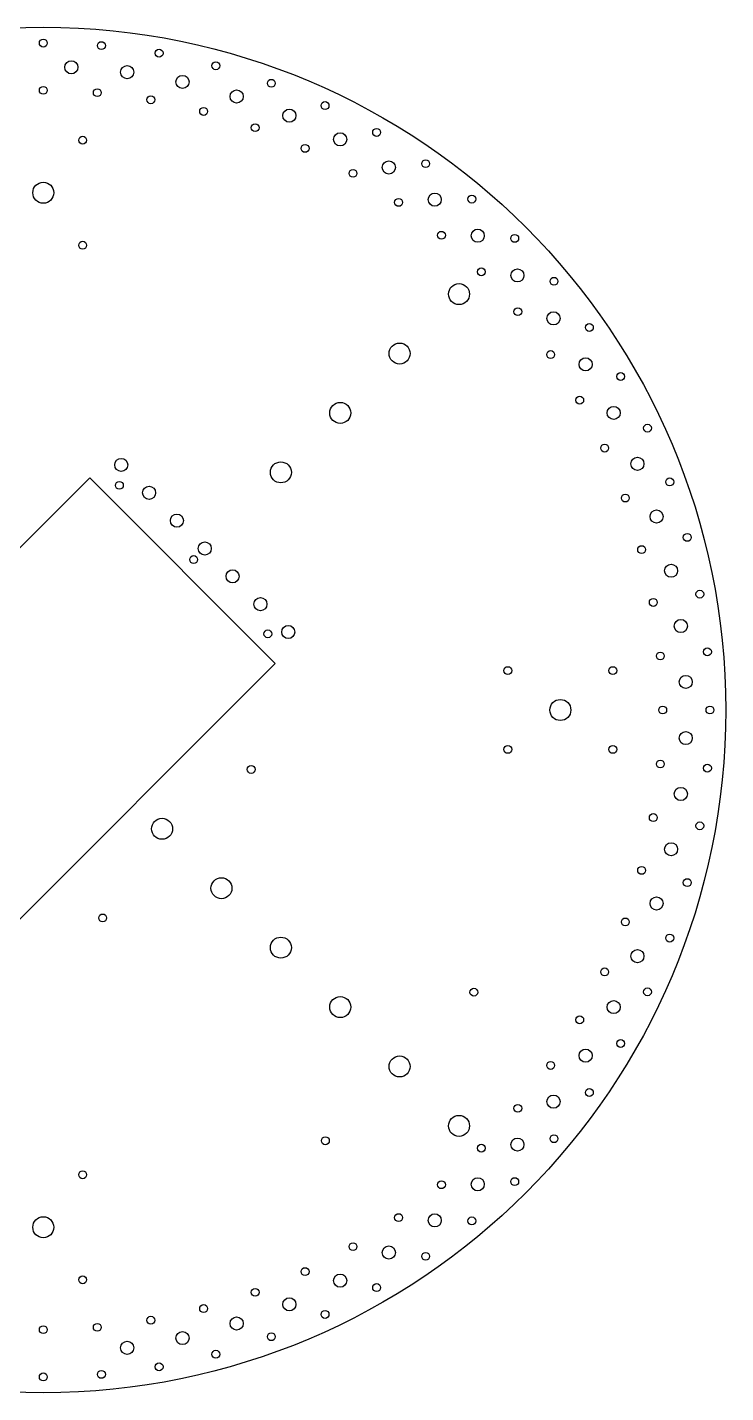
# Model space of a CAD drawing. Header units: millimetres. Extents: x -260 to 260, y -260 to 260.
# Drawn here: x -6 to 260, y -260 to 260 of the extents above; entities that cross this region are included whole.
import ezdxf

# ---------------------------------------------------------------- set-up
doc = ezdxf.new("R2010")
doc.units = ezdxf.units.MM
doc.layers.add('Body', color=7, linetype='CONTINUOUS')

msp = doc.modelspace()

# ---------------------------------------------------------------- linework, layer by layer
at = {"layer": 'Body'}
for p, q in [((1.5, 254), (1.5, 254, 4)), ((1.5, 254), (1.5, 254, 4)), ((23.64, 253.03), (23.64, 253.03, 4)), ((23.64, 253.03), (23.64, 253.03, 4)), ((45.61, 250.14), (45.61, 250.14, 4)), ((45.61, 250.14), (45.61, 250.14, 4)), ((13.19, 244.77), (13.19, 244.77, 4)), ((13.19, 244.77), (13.19, 244.77, 4)), ((67.24, 245.35), (67.24, 245.35, 4)), ((67.24, 245.35), (67.24, 245.35, 4)), ((34.48, 242.9), (34.48, 242.9, 4)), ((34.48, 242.9), (34.48, 242.9, 4)), ((1.5, 236), (1.5, 236, 4)), ((1.5, 236), (1.5, 236, 4)), ((22.07, 235.1), (22.07, 235.1, 4)), ((22.07, 235.1), (22.07, 235.1, 4)), ((55.53, 239.19), (55.53, 239.19, 4)), ((55.53, 239.19), (55.53, 239.19, 4)), ((88.37, 238.68), (88.37, 238.68, 4)), ((88.37, 238.68), (88.37, 238.68, 4)), ((42.48, 232.41), (42.48, 232.41, 4)), ((42.48, 232.41), (42.48, 232.41, 4)), ((76.17, 233.66), (76.17, 233.66, 4)), ((76.17, 233.66), (76.17, 233.66, 4)), ((108.85, 230.2), (108.85, 230.2, 4)), ((108.85, 230.2), (108.85, 230.2, 4)), ((62.58, 227.96), (62.58, 227.96, 4)), ((62.58, 227.96), (62.58, 227.96, 4)), ((96.26, 226.35), (96.26, 226.35, 4)), ((96.26, 226.35), (96.26, 226.35, 4)), ((82.22, 221.77), (82.22, 221.77, 4)), ((82.22, 221.77), (82.22, 221.77, 4)), ((128.5, 219.97), (128.5, 219.97, 4)), ((128.5, 219.97), (128.5, 219.97, 4)), ((16.5, 217), (16.5, 217, 4)), ((16.5, 217), (16.5, 217, 4)), ((101.24, 213.89), (101.24, 213.89, 4)), ((101.24, 213.89), (101.24, 213.89, 4)), ((115.63, 217.32), (115.63, 217.32, 4)), ((115.63, 217.32), (115.63, 217.32, 4)), ((147.19, 208.06), (147.19, 208.06, 4)), ((147.19, 208.06), (147.19, 208.06, 4)), ((119.5, 204.38), (119.5, 204.38, 4)), ((119.5, 204.38), (119.5, 204.38, 4)), ((134.14, 206.63), (134.14, 206.63, 4)), ((134.14, 206.63), (134.14, 206.63, 4)), ((4, 197), (4, 197, 4)), ((4, 197), (4, 197, 4)), ((136.86, 193.32), (136.86, 193.32, 4)), ((136.86, 193.32), (136.86, 193.32, 4)), ((151.65, 194.37), (151.65, 194.37, 4)), ((151.65, 194.37), (151.65, 194.37, 4)), ((164.77, 194.58), (164.77, 194.58, 4)), ((164.77, 194.58), (164.77, 194.58, 4)), ((16.5, 177), (16.5, 177, 4)), ((16.5, 177), (16.5, 177, 4)), ((153.2, 180.79), (153.2, 180.79, 4)), ((153.2, 180.79), (153.2, 180.79, 4)), ((168.02, 180.63), (168.02, 180.63, 4)), ((168.02, 180.63), (168.02, 180.63, 4)), ((181.11, 179.61), (181.11, 179.61, 4)), ((181.11, 179.61), (181.11, 179.61, 4)), ((168.38, 166.88), (168.38, 166.88, 4)), ((168.38, 166.88), (168.38, 166.88, 4)), ((183.13, 165.52), (183.13, 165.52, 4)), ((183.13, 165.52), (183.13, 165.52, 4)), ((196.08, 163.27), (196.08, 163.27, 4)), ((196.08, 163.27), (196.08, 163.27, 4)), ((162.39, 158.39), (162.39, 158.39, 4)), ((162.39, 158.39), (162.39, 158.39, 4)), ((182.29, 151.7), (182.29, 151.7, 4)), ((182.29, 151.7), (182.29, 151.7, 4)), ((196.87, 149.15), (196.87, 149.15, 4)), ((196.87, 149.15), (196.87, 149.15, 4)), ((209.56, 145.69), (209.56, 145.69, 4)), ((209.56, 145.69), (209.56, 145.69, 4)), ((139.76, 135.76), (139.76, 135.76, 4)), ((139.76, 135.76), (139.76, 135.76, 4)), ((194.82, 135.36), (194.82, 135.36, 4)), ((194.82, 135.36), (194.82, 135.36, 4)), ((209.13, 131.64), (209.13, 131.64, 4)), ((209.13, 131.64), (209.13, 131.64, 4)), ((221.47, 127), (221.47, 127, 4)), ((221.47, 127), (221.47, 127, 4)), ((205.88, 118), (205.88, 118, 4)), ((205.88, 118), (205.88, 118, 4)), ((117.14, 113.14), (117.14, 113.14, 4)), ((117.14, 113.14), (117.14, 113.14, 4)), ((219.82, 113.13), (219.82, 113.13, 4)), ((219.82, 113.13), (219.82, 113.13, 4)), ((231.7, 107.35), (231.7, 107.35, 4)), ((231.7, 107.35), (231.7, 107.35, 4)), ((215.39, 99.74), (215.39, 99.74, 4)), ((215.39, 99.74), (215.39, 99.74, 4)), ((228.85, 93.76), (228.85, 93.76, 4)), ((228.85, 93.76), (228.85, 93.76, 4)), ((32.2, 93.34), (32.2, 93.34, 4)), ((32.2, 93.34), (32.2, 93.34, 4)), ((94.51, 90.51), (94.51, 90.51, 4)), ((94.51, 90.51), (94.51, 90.51, 4)), ((17.68, 88.39), (-88.39, -17.68)), ((17.68, 88.39), (-88.39, -17.68)), ((17.68, 88.39, 4), (-88.39, -17.68, 4)), ((17.68, 88.39, 4), (-88.39, -17.68, 4)), ((88.39, 17.68), (17.68, 88.39)), ((17.68, 88.39), (17.68, 88.39, 4)), ((88.39, 17.68), (17.68, 88.39)), ((88.39, 17.68, 4), (17.68, 88.39, 4)), ((17.68, 88.39), (17.68, 88.39, 4)), ((88.39, 17.68, 4), (17.68, 88.39, 4)), ((30.49, 85.56), (30.49, 85.56, 4)), ((30.49, 85.56), (30.49, 85.56, 4)), ((240.18, 86.87), (240.18, 86.87, 4)), ((240.18, 86.87), (240.18, 86.87, 4)), ((42.8, 82.73), (42.8, 82.73, 4)), ((42.8, 82.73), (42.8, 82.73, 4)), ((223.27, 80.72), (223.27, 80.72, 4)), ((223.27, 80.72), (223.27, 80.72, 4)), ((236.16, 73.67), (236.16, 73.67, 4)), ((236.16, 73.67), (236.16, 73.67, 4)), ((53.41, 72.12), (53.41, 72.12, 4)), ((53.41, 72.12), (53.41, 72.12, 4)), ((246.85, 65.74), (246.85, 65.74, 4)), ((246.85, 65.74), (246.85, 65.74, 4)), ((58.78, 57.28), (58.78, 57.28, 4)), ((58.78, 57.28), (58.78, 57.28, 4)), ((64.02, 61.52), (64.02, 61.52, 4)), ((64.02, 61.52), (64.02, 61.52, 4)), ((229.46, 61.08), (229.46, 61.08, 4)), ((229.46, 61.08), (229.46, 61.08, 4)), ((241.69, 53.03), (241.69, 53.03, 4)), ((241.69, 53.03), (241.69, 53.03, 4)), ((74.62, 50.91), (74.62, 50.91, 4)), ((74.62, 50.91), (74.62, 50.91, 4)), ((251.64, 44.11), (251.64, 44.11, 4)), ((251.64, 44.11), (251.64, 44.11, 4)), ((85.23, 40.31), (85.23, 40.31, 4)), ((85.23, 40.31), (85.23, 40.31, 4)), ((233.91, 40.98), (233.91, 40.98, 4)), ((233.91, 40.98), (233.91, 40.98, 4)), ((245.4, 31.98), (245.4, 31.98, 4)), ((245.4, 31.98), (245.4, 31.98, 4)), ((87.06, 28.99), (87.06, 28.99, 4)), ((87.06, 28.99), (87.06, 28.99, 4)), ((95.84, 29.7), (95.84, 29.7, 4)), ((95.84, 29.7), (95.84, 29.7, 4)), ((254.53, 22.14), (254.53, 22.14, 4)), ((254.53, 22.14), (254.53, 22.14, 4)), ((-17.68, -88.39), (88.39, 17.68)), ((-17.68, -88.39), (88.39, 17.68)), ((-17.68, -88.39, 4), (88.39, 17.68, 4)), ((-17.68, -88.39, 4), (88.39, 17.68, 4)), ((88.39, 17.68), (88.39, 17.68, 4)), ((88.39, 17.68), (88.39, 17.68, 4)), ((236.6, 20.57), (236.6, 20.57, 4)), ((236.6, 20.57), (236.6, 20.57, 4)), ((178.5, 15), (178.5, 15, 4)), ((178.5, 15), (178.5, 15, 4)), ((218.5, 15), (218.5, 15, 4)), ((218.5, 15), (218.5, 15, 4)), ((247.27, 10.69), (247.27, 10.69, 4)), ((247.27, 10.69), (247.27, 10.69, 4)), ((201, 0), (201, 0, 4)), ((201, 0), (201, 0, 4)), ((237.5, 0), (237.5, 0, 4)), ((237.5, 0), (237.5, 0, 4)), ((255.5, 0), (255.5, 0, 4)), ((255.5, 0), (255.5, 0, 4)), ((260, 0), (260, 0, 4)), ((260, 0), (260, 0, 4)), ((178.5, -15), (178.5, -15, 4)), ((178.5, -15), (178.5, -15, 4)), ((218.5, -15), (218.5, -15, 4)), ((218.5, -15), (218.5, -15, 4)), ((247.27, -10.69), (247.27, -10.69, 4)), ((247.27, -10.69), (247.27, -10.69, 4)), ((236.6, -20.57), (236.6, -20.57, 4)), ((236.6, -20.57), (236.6, -20.57, 4)), ((80.7, -22.63), (80.7, -22.63, 4)), ((80.7, -22.63), (80.7, -22.63, 4)), ((254.53, -22.14), (254.53, -22.14, 4)), ((254.53, -22.14), (254.53, -22.14, 4)), ((245.4, -31.98), (245.4, -31.98, 4)), ((245.4, -31.98), (245.4, -31.98, 4)), ((233.91, -40.98), (233.91, -40.98, 4)), ((233.91, -40.98), (233.91, -40.98, 4)), ((49.25, -45.25), (49.25, -45.25, 4)), ((49.25, -45.25), (49.25, -45.25, 4)), ((251.64, -44.11), (251.64, -44.11, 4)), ((251.64, -44.11), (251.64, -44.11, 4)), ((241.69, -53.03), (241.69, -53.03, 4)), ((241.69, -53.03), (241.69, -53.03, 4)), ((229.46, -61.08), (229.46, -61.08, 4)), ((229.46, -61.08), (229.46, -61.08, 4)), ((246.85, -65.74), (246.85, -65.74, 4)), ((246.85, -65.74), (246.85, -65.74, 4)), ((71.88, -67.88), (71.88, -67.88, 4)), ((71.88, -67.88), (71.88, -67.88, 4)), ((236.16, -73.67), (236.16, -73.67, 4)), ((236.16, -73.67), (236.16, -73.67, 4)), ((24.13, -79.2), (24.13, -79.2, 4)), ((24.13, -79.2), (24.13, -79.2, 4)), ((223.27, -80.72), (223.27, -80.72, 4)), ((223.27, -80.72), (223.27, -80.72, 4)), ((240.18, -86.87), (240.18, -86.87, 4)), ((240.18, -86.87), (240.18, -86.87, 4)), ((94.51, -90.51), (94.51, -90.51, 4)), ((94.51, -90.51), (94.51, -90.51, 4)), ((228.85, -93.76), (228.85, -93.76, 4)), ((228.85, -93.76), (228.85, -93.76, 4)), ((215.39, -99.74), (215.39, -99.74, 4)), ((215.39, -99.74), (215.39, -99.74, 4)), ((165.55, -107.48), (165.55, -107.48, 4)), ((165.55, -107.48), (165.55, -107.48, 4)), ((231.7, -107.35), (231.7, -107.35, 4)), ((231.7, -107.35), (231.7, -107.35, 4)), ((117.14, -113.14), (117.14, -113.14, 4)), ((117.14, -113.14), (117.14, -113.14, 4)), ((219.82, -113.13), (219.82, -113.13, 4)), ((219.82, -113.13), (219.82, -113.13, 4)), ((205.88, -118), (205.88, -118, 4)), ((205.88, -118), (205.88, -118, 4)), ((221.47, -127), (221.47, -127, 4)), ((221.47, -127), (221.47, -127, 4)), ((209.13, -131.64), (209.13, -131.64, 4)), ((209.13, -131.64), (209.13, -131.64, 4)), ((139.76, -135.76), (139.76, -135.76, 4)), ((139.76, -135.76), (139.76, -135.76, 4)), ((194.82, -135.36), (194.82, -135.36, 4)), ((194.82, -135.36), (194.82, -135.36, 4)), ((196.87, -149.15), (196.87, -149.15, 4)), ((196.87, -149.15), (196.87, -149.15, 4)), ((209.56, -145.69), (209.56, -145.69, 4)), ((209.56, -145.69), (209.56, -145.69, 4)), ((182.29, -151.7), (182.29, -151.7, 4)), ((182.29, -151.7), (182.29, -151.7, 4)), ((162.39, -158.39), (162.39, -158.39, 4)), ((162.39, -158.39), (162.39, -158.39, 4)), ((108.98, -164.05), (108.98, -164.05, 4)), ((108.98, -164.05), (108.98, -164.05, 4)), ((183.13, -165.52), (183.13, -165.52, 4)), ((183.13, -165.52), (183.13, -165.52, 4)), ((196.08, -163.27), (196.08, -163.27, 4)), ((196.08, -163.27), (196.08, -163.27, 4)), ((168.38, -166.88), (168.38, -166.88, 4)), ((168.38, -166.88), (168.38, -166.88, 4)), ((16.5, -177), (16.5, -177, 4)), ((16.5, -177), (16.5, -177, 4)), ((153.2, -180.79), (153.2, -180.79, 4)), ((153.2, -180.79), (153.2, -180.79, 4)), ((168.02, -180.63), (168.02, -180.63, 4)), ((168.02, -180.63), (168.02, -180.63, 4)), ((181.11, -179.61), (181.11, -179.61, 4)), ((181.11, -179.61), (181.11, -179.61, 4)), ((4, -197), (4, -197, 4)), ((4, -197), (4, -197, 4)), ((136.86, -193.32), (136.86, -193.32, 4)), ((136.86, -193.32), (136.86, -193.32, 4)), ((151.65, -194.37), (151.65, -194.37, 4)), ((151.65, -194.37), (151.65, -194.37, 4)), ((164.77, -194.58), (164.77, -194.58, 4)), ((164.77, -194.58), (164.77, -194.58, 4)), ((119.5, -204.38), (119.5, -204.38, 4)), ((119.5, -204.38), (119.5, -204.38, 4)), ((134.14, -206.63), (134.14, -206.63, 4)), ((134.14, -206.63), (134.14, -206.63, 4)), ((147.19, -208.06), (147.19, -208.06, 4)), ((147.19, -208.06), (147.19, -208.06, 4)), ((16.5, -217), (16.5, -217, 4)), ((16.5, -217), (16.5, -217, 4)), ((101.24, -213.89), (101.24, -213.89, 4)), ((101.24, -213.89), (101.24, -213.89, 4)), ((115.63, -217.32), (115.63, -217.32, 4)), ((115.63, -217.32), (115.63, -217.32, 4)), ((82.22, -221.77), (82.22, -221.77, 4)), ((82.22, -221.77), (82.22, -221.77, 4)), ((128.5, -219.97), (128.5, -219.97, 4)), ((128.5, -219.97), (128.5, -219.97, 4)), ((62.58, -227.96), (62.58, -227.96, 4)), ((62.58, -227.96), (62.58, -227.96, 4)), ((96.26, -226.35), (96.26, -226.35, 4)), ((96.26, -226.35), (96.26, -226.35, 4)), ((42.48, -232.41), (42.48, -232.41, 4)), ((42.48, -232.41), (42.48, -232.41, 4)), ((76.17, -233.66), (76.17, -233.66, 4)), ((76.17, -233.66), (76.17, -233.66, 4)), ((108.85, -230.2), (108.85, -230.2, 4)), ((108.85, -230.2), (108.85, -230.2, 4)), ((1.5, -236), (1.5, -236, 4)), ((1.5, -236), (1.5, -236, 4)), ((1.5, -236), (1.5, -236, 4)), ((1.5, -236), (1.5, -236, 4)), ((22.07, -235.1), (22.07, -235.1, 4)), ((22.07, -235.1), (22.07, -235.1, 4)), ((55.53, -239.19), (55.53, -239.19, 4)), ((55.53, -239.19), (55.53, -239.19, 4)), ((88.37, -238.68), (88.37, -238.68, 4)), ((88.37, -238.68), (88.37, -238.68, 4)), ((34.48, -242.9), (34.48, -242.9, 4)), ((34.48, -242.9), (34.48, -242.9, 4)), ((67.24, -245.35), (67.24, -245.35, 4)), ((67.24, -245.35), (67.24, -245.35, 4)), ((1.5, -254), (1.5, -254, 4)), ((1.5, -254), (1.5, -254, 4)), ((1.5, -254), (1.5, -254, 4)), ((1.5, -254), (1.5, -254, 4)), ((23.64, -253.03), (23.64, -253.03, 4)), ((23.64, -253.03), (23.64, -253.03, 4)), ((45.61, -250.14), (45.61, -250.14, 4)), ((45.61, -250.14), (45.61, -250.14, 4))]:
    msp.add_line(p, q, dxfattribs=at)
for centre, radius in [((0, 0), 260), ((0, 0, 4), 260), ((0, 0), 260), ((0, 0, 4), 260), ((0, 254), 1.5), ((0, 254), 1.5), ((0, 254, 4), 1.5), ((0, 254, 4), 1.5), ((22.14, 253.03), 1.5), ((22.14, 253.03), 1.5), ((22.14, 253.03, 4), 1.5), ((22.14, 253.03, 4), 1.5), ((44.11, 250.14), 1.5), ((44.11, 250.14), 1.5), ((44.11, 250.14, 4), 1.5), ((44.11, 250.14, 4), 1.5), ((10.69, 244.77), 2.5), ((10.69, 244.77), 2.5), ((10.69, 244.77, 4), 2.5), ((10.69, 244.77, 4), 2.5), ((31.98, 242.9), 2.5), ((31.98, 242.9), 2.5), ((31.98, 242.9, 4), 2.5), ((31.98, 242.9, 4), 2.5), ((65.74, 245.35), 1.5), ((65.74, 245.35), 1.5), ((65.74, 245.35, 4), 1.5), ((65.74, 245.35, 4), 1.5), ((53.03, 239.19), 2.5), ((53.03, 239.19), 2.5), ((53.03, 239.19, 4), 2.5), ((53.03, 239.19, 4), 2.5), ((86.87, 238.68), 1.5), ((86.87, 238.68), 1.5), ((86.87, 238.68, 4), 1.5), ((86.87, 238.68, 4), 1.5), ((0, 236), 1.5), ((0, 236), 1.5), ((0, 236, 4), 1.5), ((0, 236, 4), 1.5), ((20.57, 235.1), 1.5), ((20.57, 235.1), 1.5), ((20.57, 235.1, 4), 1.5), ((20.57, 235.1, 4), 1.5), ((73.67, 233.66), 2.5), ((73.67, 233.66), 2.5), ((73.67, 233.66, 4), 2.5), ((73.67, 233.66, 4), 2.5), ((40.98, 232.41), 1.5), ((40.98, 232.41), 1.5), ((40.98, 232.41, 4), 1.5), ((40.98, 232.41, 4), 1.5), ((61.08, 227.96), 1.5), ((61.08, 227.96), 1.5), ((61.08, 227.96, 4), 1.5), ((61.08, 227.96, 4), 1.5), ((93.76, 226.35), 2.5), ((93.76, 226.35), 2.5), ((93.76, 226.35, 4), 2.5), ((93.76, 226.35, 4), 2.5), ((107.35, 230.2), 1.5), ((107.35, 230.2), 1.5), ((107.35, 230.2, 4), 1.5), ((107.35, 230.2, 4), 1.5), ((15, 217), 1.5), ((15, 217), 1.5), ((15, 217, 4), 1.5), ((15, 217, 4), 1.5), ((80.72, 221.77), 1.5), ((80.72, 221.77), 1.5), ((80.72, 221.77, 4), 1.5), ((80.72, 221.77, 4), 1.5), ((113.13, 217.32), 2.5), ((113.13, 217.32), 2.5), ((113.13, 217.32, 4), 2.5), ((113.13, 217.32, 4), 2.5), ((127, 219.97), 1.5), ((127, 219.97), 1.5), ((127, 219.97, 4), 1.5), ((127, 219.97, 4), 1.5), ((99.74, 213.89), 1.5), ((99.74, 213.89), 1.5), ((99.74, 213.89, 4), 1.5), ((99.74, 213.89, 4), 1.5), ((131.64, 206.63), 2.5), ((131.64, 206.63), 2.5), ((131.64, 206.63, 4), 2.5), ((131.64, 206.63, 4), 2.5), ((145.69, 208.06), 1.5), ((145.69, 208.06), 1.5), ((145.69, 208.06, 4), 1.5), ((145.69, 208.06, 4), 1.5), ((118, 204.38), 1.5), ((118, 204.38), 1.5), ((118, 204.38, 4), 1.5), ((118, 204.38, 4), 1.5), ((0, 197), 4), ((0, 197), 4), ((0, 197, 4), 4), ((0, 197, 4), 4), ((135.36, 193.32), 1.5), ((135.36, 193.32), 1.5), ((135.36, 193.32, 4), 1.5), ((135.36, 193.32, 4), 1.5), ((149.15, 194.37), 2.5), ((149.15, 194.37), 2.5), ((149.15, 194.37, 4), 2.5), ((149.15, 194.37, 4), 2.5), ((163.27, 194.58), 1.5), ((163.27, 194.58), 1.5), ((163.27, 194.58, 4), 1.5), ((163.27, 194.58, 4), 1.5), ((151.7, 180.79), 1.5), ((151.7, 180.79), 1.5), ((151.7, 180.79, 4), 1.5), ((151.7, 180.79, 4), 1.5), ((165.52, 180.63), 2.5), ((165.52, 180.63), 2.5), ((165.52, 180.63, 4), 2.5), ((165.52, 180.63, 4), 2.5), ((15, 177), 1.5), ((15, 177), 1.5), ((15, 177, 4), 1.5), ((15, 177, 4), 1.5), ((179.61, 179.61), 1.5), ((179.61, 179.61), 1.5), ((179.61, 179.61, 4), 1.5), ((179.61, 179.61, 4), 1.5), ((166.88, 166.88), 1.5), ((166.88, 166.88), 1.5), ((166.88, 166.88, 4), 1.5), ((166.88, 166.88, 4), 1.5), ((180.63, 165.52), 2.5), ((180.63, 165.52), 2.5), ((180.63, 165.52, 4), 2.5), ((180.63, 165.52, 4), 2.5), ((158.39, 158.39), 4), ((158.39, 158.39), 4), ((158.39, 158.39, 4), 4), ((158.39, 158.39, 4), 4), ((194.58, 163.27), 1.5), ((194.58, 163.27), 1.5), ((194.58, 163.27, 4), 1.5), ((194.58, 163.27, 4), 1.5), ((180.79, 151.7), 1.5), ((180.79, 151.7), 1.5), ((180.79, 151.7, 4), 1.5), ((180.79, 151.7, 4), 1.5), ((194.37, 149.15), 2.5), ((194.37, 149.15), 2.5), ((194.37, 149.15, 4), 2.5), ((194.37, 149.15, 4), 2.5), ((208.06, 145.69), 1.5), ((208.06, 145.69), 1.5), ((208.06, 145.69, 4), 1.5), ((208.06, 145.69, 4), 1.5), ((135.76, 135.76), 4), ((135.76, 135.76), 4), ((135.76, 135.76, 4), 4), ((135.76, 135.76, 4), 4), ((193.32, 135.36), 1.5), ((193.32, 135.36), 1.5), ((193.32, 135.36, 4), 1.5), ((193.32, 135.36, 4), 1.5), ((206.63, 131.64), 2.5), ((206.63, 131.64), 2.5), ((206.63, 131.64, 4), 2.5), ((206.63, 131.64, 4), 2.5), ((219.97, 127), 1.5), ((219.97, 127), 1.5), ((219.97, 127, 4), 1.5), ((219.97, 127, 4), 1.5), ((113.14, 113.14), 4), ((113.14, 113.14), 4), ((113.14, 113.14, 4), 4), ((113.14, 113.14, 4), 4), ((204.38, 118), 1.5), ((204.38, 118), 1.5), ((204.38, 118, 4), 1.5), ((204.38, 118, 4), 1.5), ((217.32, 113.13), 2.5), ((217.32, 113.13), 2.5), ((217.32, 113.13, 4), 2.5), ((217.32, 113.13, 4), 2.5), ((230.2, 107.35), 1.5), ((230.2, 107.35), 1.5), ((230.2, 107.35, 4), 1.5), ((230.2, 107.35, 4), 1.5), ((213.89, 99.74), 1.5), ((213.89, 99.74), 1.5), ((213.89, 99.74, 4), 1.5), ((213.89, 99.74, 4), 1.5), ((29.7, 93.34), 2.5), ((29.7, 93.34), 2.5), ((29.7, 93.34, 4), 2.5), ((29.7, 93.34, 4), 2.5), ((90.51, 90.51), 4), ((90.51, 90.51), 4), ((90.51, 90.51, 4), 4), ((90.51, 90.51, 4), 4), ((226.35, 93.76), 2.5), ((226.35, 93.76), 2.5), ((226.35, 93.76, 4), 2.5), ((226.35, 93.76, 4), 2.5), ((28.99, 85.56), 1.5), ((28.99, 85.56), 1.5), ((28.99, 85.56, 4), 1.5), ((28.99, 85.56, 4), 1.5), ((40.3, 82.73), 2.5), ((40.3, 82.73), 2.5), ((40.3, 82.73, 4), 2.5), ((40.3, 82.73, 4), 2.5), ((238.68, 86.87), 1.5), ((238.68, 86.87), 1.5), ((238.68, 86.87, 4), 1.5), ((238.68, 86.87, 4), 1.5), ((221.77, 80.72), 1.5), ((221.77, 80.72), 1.5), ((221.77, 80.72, 4), 1.5), ((221.77, 80.72, 4), 1.5), ((50.91, 72.12), 2.5), ((50.91, 72.12), 2.5), ((50.91, 72.12, 4), 2.5), ((50.91, 72.12, 4), 2.5), ((233.66, 73.67), 2.5), ((233.66, 73.67), 2.5), ((233.66, 73.67, 4), 2.5), ((233.66, 73.67, 4), 2.5), ((61.52, 61.52), 2.5), ((61.52, 61.52), 2.5), ((61.52, 61.52, 4), 2.5), ((61.52, 61.52, 4), 2.5), ((227.96, 61.08), 1.5), ((227.96, 61.08), 1.5), ((227.96, 61.08, 4), 1.5), ((227.96, 61.08, 4), 1.5), ((245.35, 65.74), 1.5), ((245.35, 65.74), 1.5), ((245.35, 65.74, 4), 1.5), ((245.35, 65.74, 4), 1.5), ((57.28, 57.28), 1.5), ((57.28, 57.28), 1.5), ((57.28, 57.28, 4), 1.5), ((57.28, 57.28, 4), 1.5), ((72.12, 50.91), 2.5), ((72.12, 50.91), 2.5), ((72.12, 50.91, 4), 2.5), ((72.12, 50.91, 4), 2.5), ((239.19, 53.03), 2.5), ((239.19, 53.03), 2.5), ((239.19, 53.03, 4), 2.5), ((239.19, 53.03, 4), 2.5), ((82.73, 40.31), 2.5), ((82.73, 40.31), 2.5), ((82.73, 40.31, 4), 2.5), ((82.73, 40.31, 4), 2.5), ((232.41, 40.98), 1.5), ((232.41, 40.98), 1.5), ((232.41, 40.98, 4), 1.5), ((232.41, 40.98, 4), 1.5), ((250.14, 44.11), 1.5), ((250.14, 44.11), 1.5), ((250.14, 44.11, 4), 1.5), ((250.14, 44.11, 4), 1.5), ((93.34, 29.7), 2.5), ((93.34, 29.7), 2.5), ((93.34, 29.7, 4), 2.5), ((93.34, 29.7, 4), 2.5), ((242.9, 31.98), 2.5), ((242.9, 31.98), 2.5), ((242.9, 31.98, 4), 2.5), ((242.9, 31.98, 4), 2.5), ((85.56, 28.99), 1.5), ((85.56, 28.99), 1.5), ((85.56, 28.99, 4), 1.5), ((85.56, 28.99, 4), 1.5), ((235.1, 20.57), 1.5), ((235.1, 20.57), 1.5), ((235.1, 20.57, 4), 1.5), ((235.1, 20.57, 4), 1.5), ((253.03, 22.14), 1.5), ((253.03, 22.14), 1.5), ((253.03, 22.14, 4), 1.5), ((253.03, 22.14, 4), 1.5), ((177, 15), 1.5), ((177, 15), 1.5), ((177, 15, 4), 1.5), ((177, 15, 4), 1.5), ((217, 15), 1.5), ((217, 15), 1.5), ((217, 15, 4), 1.5), ((217, 15, 4), 1.5), ((244.77, 10.69), 2.5), ((244.77, 10.69), 2.5), ((244.77, 10.69, 4), 2.5), ((244.77, 10.69, 4), 2.5), ((197, 0), 4), ((197, 0), 4), ((197, 0, 4), 4), ((197, 0, 4), 4), ((236, 0), 1.5), ((236, 0), 1.5), ((236, 0, 4), 1.5), ((236, 0, 4), 1.5), ((254, 0), 1.5), ((254, 0), 1.5), ((254, 0, 4), 1.5), ((254, 0, 4), 1.5), ((244.77, -10.69), 2.5), ((244.77, -10.69), 2.5), ((244.77, -10.69, 4), 2.5), ((244.77, -10.69, 4), 2.5), ((177, -15), 1.5), ((177, -15), 1.5), ((177, -15, 4), 1.5), ((177, -15, 4), 1.5), ((217, -15), 1.5), ((217, -15), 1.5), ((217, -15, 4), 1.5), ((217, -15, 4), 1.5), ((235.1, -20.57), 1.5), ((235.1, -20.57), 1.5), ((235.1, -20.57, 4), 1.5), ((235.1, -20.57, 4), 1.5), ((253.03, -22.14), 1.5), ((253.03, -22.14), 1.5), ((253.03, -22.14, 4), 1.5), ((253.03, -22.14, 4), 1.5), ((79.2, -22.63), 1.5), ((79.2, -22.63), 1.5), ((79.2, -22.63, 4), 1.5), ((79.2, -22.63, 4), 1.5), ((242.9, -31.98), 2.5), ((242.9, -31.98), 2.5), ((242.9, -31.98, 4), 2.5), ((242.9, -31.98, 4), 2.5), ((45.25, -45.25), 4), ((45.25, -45.25), 4), ((45.25, -45.25, 4), 4), ((45.25, -45.25, 4), 4), ((232.41, -40.98), 1.5), ((232.41, -40.98), 1.5), ((232.41, -40.98, 4), 1.5), ((232.41, -40.98, 4), 1.5), ((250.14, -44.11), 1.5), ((250.14, -44.11), 1.5), ((250.14, -44.11, 4), 1.5), ((250.14, -44.11, 4), 1.5), ((239.19, -53.03), 2.5), ((239.19, -53.03), 2.5), ((239.19, -53.03, 4), 2.5), ((239.19, -53.03, 4), 2.5), ((227.96, -61.08), 1.5), ((227.96, -61.08), 1.5), ((227.96, -61.08, 4), 1.5), ((227.96, -61.08, 4), 1.5), ((67.88, -67.88), 4), ((67.88, -67.88), 4), ((67.88, -67.88, 4), 4), ((67.88, -67.88, 4), 4), ((245.35, -65.74), 1.5), ((245.35, -65.74), 1.5), ((245.35, -65.74, 4), 1.5), ((245.35, -65.74, 4), 1.5), ((233.66, -73.67), 2.5), ((233.66, -73.67), 2.5), ((233.66, -73.67, 4), 2.5), ((233.66, -73.67, 4), 2.5), ((22.63, -79.2), 1.5), ((22.63, -79.2), 1.5), ((22.63, -79.2, 4), 1.5), ((22.63, -79.2, 4), 1.5), ((221.77, -80.72), 1.5), ((221.77, -80.72), 1.5), ((221.77, -80.72, 4), 1.5), ((221.77, -80.72, 4), 1.5), ((90.51, -90.51), 4), ((90.51, -90.51), 4), ((90.51, -90.51, 4), 4), ((90.51, -90.51, 4), 4), ((238.68, -86.87), 1.5), ((238.68, -86.87), 1.5), ((238.68, -86.87, 4), 1.5), ((238.68, -86.87, 4), 1.5), ((226.35, -93.76), 2.5), ((226.35, -93.76), 2.5), ((226.35, -93.76, 4), 2.5), ((226.35, -93.76, 4), 2.5), ((213.89, -99.74), 1.5), ((213.89, -99.74), 1.5), ((213.89, -99.74, 4), 1.5), ((213.89, -99.74, 4), 1.5), ((113.14, -113.14), 4), ((113.14, -113.14), 4), ((113.14, -113.14, 4), 4), ((113.14, -113.14, 4), 4), ((164.05, -107.48), 1.5), ((164.05, -107.48), 1.5), ((164.05, -107.48, 4), 1.5), ((164.05, -107.48, 4), 1.5), ((230.2, -107.35), 1.5), ((230.2, -107.35), 1.5), ((230.2, -107.35, 4), 1.5), ((230.2, -107.35, 4), 1.5), ((217.32, -113.13), 2.5), ((217.32, -113.13), 2.5), ((217.32, -113.13, 4), 2.5), ((217.32, -113.13, 4), 2.5), ((204.38, -118), 1.5), ((204.38, -118), 1.5), ((204.38, -118, 4), 1.5), ((204.38, -118, 4), 1.5), ((206.63, -131.64), 2.5), ((206.63, -131.64), 2.5), ((206.63, -131.64, 4), 2.5), ((206.63, -131.64, 4), 2.5), ((219.97, -127), 1.5), ((219.97, -127), 1.5), ((219.97, -127, 4), 1.5), ((219.97, -127, 4), 1.5), ((135.76, -135.76), 4), ((135.76, -135.76), 4), ((135.76, -135.76, 4), 4), ((135.76, -135.76, 4), 4), ((193.32, -135.36), 1.5), ((193.32, -135.36), 1.5), ((193.32, -135.36, 4), 1.5), ((193.32, -135.36, 4), 1.5), ((208.06, -145.69), 1.5), ((208.06, -145.69), 1.5), ((208.06, -145.69, 4), 1.5), ((208.06, -145.69, 4), 1.5), ((180.79, -151.7), 1.5), ((180.79, -151.7), 1.5), ((180.79, -151.7, 4), 1.5), ((180.79, -151.7, 4), 1.5), ((194.37, -149.15), 2.5), ((194.37, -149.15), 2.5), ((194.37, -149.15, 4), 2.5), ((194.37, -149.15, 4), 2.5), ((158.39, -158.39), 4), ((158.39, -158.39), 4), ((158.39, -158.39, 4), 4), ((158.39, -158.39, 4), 4), ((107.48, -164.05), 1.5), ((107.48, -164.05), 1.5), ((107.48, -164.05, 4), 1.5), ((107.48, -164.05, 4), 1.5), ((166.88, -166.88), 1.5), ((166.88, -166.88), 1.5), ((166.88, -166.88, 4), 1.5), ((166.88, -166.88, 4), 1.5), ((180.63, -165.52), 2.5), ((180.63, -165.52), 2.5), ((180.63, -165.52, 4), 2.5), ((180.63, -165.52, 4), 2.5), ((194.58, -163.27), 1.5), ((194.58, -163.27), 1.5), ((194.58, -163.27, 4), 1.5), ((194.58, -163.27, 4), 1.5), ((15, -177), 1.5), ((15, -177), 1.5), ((15, -177, 4), 1.5), ((15, -177, 4), 1.5), ((151.7, -180.79), 1.5), ((151.7, -180.79), 1.5), ((151.7, -180.79, 4), 1.5), ((151.7, -180.79, 4), 1.5), ((165.52, -180.63), 2.5), ((165.52, -180.63), 2.5), ((165.52, -180.63, 4), 2.5), ((165.52, -180.63, 4), 2.5), ((179.61, -179.61), 1.5), ((179.61, -179.61), 1.5), ((179.61, -179.61, 4), 1.5), ((179.61, -179.61, 4), 1.5), ((135.36, -193.32), 1.5), ((135.36, -193.32), 1.5), ((135.36, -193.32, 4), 1.5), ((135.36, -193.32, 4), 1.5), ((149.15, -194.37), 2.5), ((149.15, -194.37), 2.5), ((149.15, -194.37, 4), 2.5), ((149.15, -194.37, 4), 2.5), ((0, -197), 4), ((0, -197), 4), ((0, -197, 4), 4), ((0, -197, 4), 4), ((163.27, -194.58), 1.5), ((163.27, -194.58), 1.5), ((163.27, -194.58, 4), 1.5), ((163.27, -194.58, 4), 1.5), ((118, -204.38), 1.5), ((118, -204.38), 1.5), ((118, -204.38, 4), 1.5), ((118, -204.38, 4), 1.5), ((131.64, -206.63), 2.5), ((131.64, -206.63), 2.5), ((131.64, -206.63, 4), 2.5), ((131.64, -206.63, 4), 2.5), ((145.69, -208.06), 1.5), ((145.69, -208.06), 1.5), ((145.69, -208.06, 4), 1.5), ((145.69, -208.06, 4), 1.5), ((99.74, -213.89), 1.5), ((99.74, -213.89), 1.5), ((99.74, -213.89, 4), 1.5), ((99.74, -213.89, 4), 1.5), ((15, -217), 1.5), ((15, -217), 1.5), ((15, -217, 4), 1.5), ((15, -217, 4), 1.5), ((113.13, -217.32), 2.5), ((113.13, -217.32), 2.5), ((113.13, -217.32, 4), 2.5), ((113.13, -217.32, 4), 2.5), ((80.72, -221.77), 1.5), ((80.72, -221.77), 1.5), ((80.72, -221.77, 4), 1.5), ((80.72, -221.77, 4), 1.5), ((127, -219.97), 1.5), ((127, -219.97), 1.5), ((127, -219.97, 4), 1.5), ((127, -219.97, 4), 1.5), ((61.08, -227.96), 1.5), ((61.08, -227.96), 1.5), ((61.08, -227.96, 4), 1.5), ((61.08, -227.96, 4), 1.5), ((93.76, -226.35), 2.5), ((93.76, -226.35), 2.5), ((93.76, -226.35, 4), 2.5), ((93.76, -226.35, 4), 2.5), ((107.35, -230.2), 1.5), ((107.35, -230.2), 1.5), ((107.35, -230.2, 4), 1.5), ((107.35, -230.2, 4), 1.5), ((20.57, -235.1), 1.5), ((20.57, -235.1), 1.5), ((20.57, -235.1, 4), 1.5), ((20.57, -235.1, 4), 1.5), ((40.98, -232.41), 1.5), ((40.98, -232.41), 1.5), ((40.98, -232.41, 4), 1.5), ((40.98, -232.41, 4), 1.5), ((73.67, -233.66), 2.5), ((73.67, -233.66), 2.5), ((73.67, -233.66, 4), 2.5), ((73.67, -233.66, 4), 2.5), ((0, -236), 1.5), ((0, -236), 1.5), ((0, -236), 1.5), ((0, -236, 4), 1.5), ((0, -236), 1.5), ((0, -236, 4), 1.5), ((0, -236, 4), 1.5), ((0, -236, 4), 1.5), ((53.03, -239.19), 2.5), ((53.03, -239.19), 2.5), ((53.03, -239.19, 4), 2.5), ((53.03, -239.19, 4), 2.5), ((86.87, -238.68), 1.5), ((86.87, -238.68), 1.5), ((86.87, -238.68, 4), 1.5), ((86.87, -238.68, 4), 1.5), ((31.98, -242.9), 2.5), ((31.98, -242.9), 2.5), ((31.98, -242.9, 4), 2.5), ((31.98, -242.9, 4), 2.5), ((65.74, -245.35), 1.5), ((65.74, -245.35), 1.5), ((65.74, -245.35, 4), 1.5), ((65.74, -245.35, 4), 1.5), ((44.11, -250.14), 1.5), ((44.11, -250.14), 1.5), ((44.11, -250.14, 4), 1.5), ((44.11, -250.14, 4), 1.5), ((0, -254), 1.5), ((0, -254), 1.5), ((0, -254), 1.5), ((0, -254, 4), 1.5), ((0, -254), 1.5), ((0, -254, 4), 1.5), ((0, -254, 4), 1.5), ((0, -254, 4), 1.5), ((22.14, -253.03), 1.5), ((22.14, -253.03), 1.5), ((22.14, -253.03, 4), 1.5), ((22.14, -253.03, 4), 1.5)]:
    msp.add_circle(centre, radius, dxfattribs=at)

doc.saveas('drawing.dxf')
